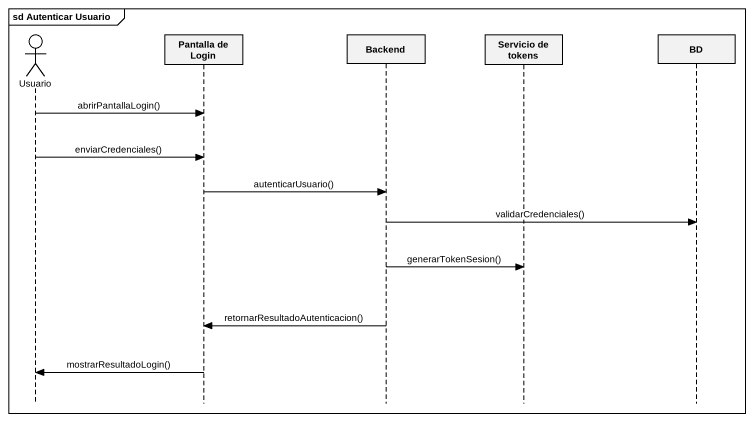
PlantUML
@startuml
mainframe sd Autenticar Usuario
hide footbox
actor Usuario
participant "Pantalla de Login" as Pantalla_de_Login
participant Backend
participant "Servicio de tokens" as Servicio_de_tokens
participant BD

Usuario -> Pantalla_de_Login : abrirPantallaLogin()
Usuario -> Pantalla_de_Login : enviarCredenciales()
Pantalla_de_Login -> Backend : autenticarUsuario()
Backend -> BD : validarCredenciales()
Backend -> Servicio_de_tokens : generarTokenSesion()
Backend -> Pantalla_de_Login : retornarResultadoAutenticacion()
Pantalla_de_Login -> Usuario : mostrarResultadoLogin()
@enduml
